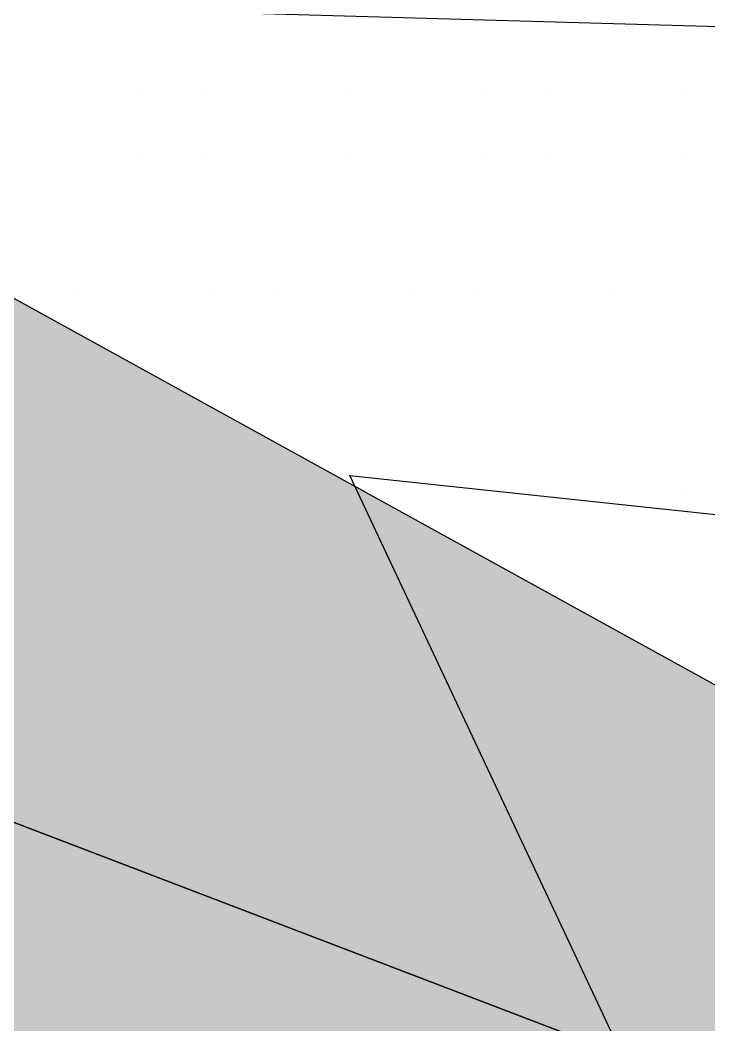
# Paper-space layout 'Layout1' of a CAD drawing. Extents: x -43 to 2298, y -18 to 768.
# Drawn here: x 1431.221 to 1433.429, y 69.735 to 72.959 of the extents above; entities that cross this region are included whole.
import ezdxf

# ---------------------------------------------------------------- set-up
doc = ezdxf.new("R2010")
doc.units = 0
doc.header["$LTSCALE"] = 2
doc.linetypes.add('CACHEX2', pattern=[0.75, 0.5, -0.25])
doc.layers.add('CARTOUCHE', color=7, linetype='Continuous')
doc.layers.add('LOGO', color=7, linetype='Continuous')

# ---------------------------------------------------------------- blocks, each defined once
blk = doc.blocks.new('A$C715108E3')
at = {"layer": 'LOGO', "color": 131}
for p, q in [((-1.4888, -12.1388), (-1.4888, -12.1388)), ((-1.397, -12.1388), (-1.397, -12.1388)), ((-1.3051, -12.1388), (-1.3051, -12.1388)), ((-1.2137, -12.1388), (-1.2137, -12.1388)), ((-1.1219, -12.1388), (-1.1219, -12.1388)), ((-1.0298, -12.1388), (-1.0298, -12.1388)), ((-0.9386, -12.1388), (-0.9386, -12.1388)), ((-0.8465, -12.1388), (-0.8465, -12.1388)), ((-0.7549, -12.1388), (-0.7549, -12.1388)), ((-0.6633, -12.1388), (-0.6633, -12.1388)), ((-0.5712, -12.1388), (-0.5712, -12.1388)), ((-0.4796, -12.1388), (-0.4796, -12.1388)), ((-0.3879, -12.1388), (-0.3879, -12.1388)), ((-0.2963, -12.1388), (-0.2963, -12.1388)), ((-0.2043, -12.1388), (-0.2043, -12.1388)), ((-0.1124, -12.1388), (-0.1124, -12.1388)), ((-0.0212, -12.1388), (-0.0212, -12.1388)), ((0.0708, -12.1388), (0.0708, -12.1388)), ((0.1627, -12.1388), (0.1627, -12.1388)), ((0.2541, -12.1388), (0.2541, -12.1388)), ((0.346, -12.1388), (0.346, -12.1388)), ((0.4378, -12.1388), (0.4378, -12.1388)), ((0.5293, -12.1388), (0.5293, -12.1388)), ((0.6211, -12.1388), (0.6211, -12.1388)), ((-1.4427, -12.23), (-1.4427, -12.23)), ((-1.3512, -12.23), (-1.3512, -12.23)), ((-1.2594, -12.23), (-1.2594, -12.23)), ((-1.1674, -12.23), (-1.1674, -12.23)), ((-1.0761, -12.23), (-1.0761, -12.23)), ((-0.9841, -12.23), (-0.9841, -12.23)), ((-0.8921, -12.23), (-0.8921, -12.23)), ((-0.801, -12.23), (-0.801, -12.23)), ((-0.709, -12.23), (-0.709, -12.23)), ((-0.6173, -12.23), (-0.6173, -12.23)), ((-0.5257, -12.23), (-0.5257, -12.23)), ((-0.434, -12.23), (-0.434, -12.23)), ((-0.342, -12.23), (-0.342, -12.23)), ((-0.2508, -12.23), (-0.2508, -12.23)), ((-0.1587, -12.23), (-0.1587, -12.23)), ((-0.0667, -12.23), (-0.0667, -12.23)), ((0.0251, -12.23), (0.0251, -12.23)), ((0.1166, -12.23), (0.1166, -12.23)), ((0.2084, -12.23), (0.2084, -12.23)), ((0.3002, -12.23), (0.3002, -12.23)), ((0.3917, -12.23), (0.3917, -12.23)), ((0.4835, -12.23), (0.4835, -12.23)), ((0.5755, -12.23), (0.5755, -12.23)), ((0.6668, -12.23), (0.6668, -12.23)), ((-1.4888, -12.3224), (-1.4888, -12.3224)), ((-1.397, -12.3224), (-1.397, -12.3224)), ((-1.3051, -12.3224), (-1.3051, -12.3224)), ((-1.2137, -12.3224), (-1.2137, -12.3224)), ((-1.1219, -12.3224), (-1.1219, -12.3224)), ((-1.0298, -12.3224), (-1.0298, -12.3224)), ((-0.9386, -12.3224), (-0.9386, -12.3224)), ((-0.8465, -12.3224), (-0.8465, -12.3224)), ((-0.7549, -12.3224), (-0.7549, -12.3224)), ((-0.6633, -12.3224), (-0.6633, -12.3224)), ((-0.5712, -12.3224), (-0.5712, -12.3224)), ((-0.4796, -12.3224), (-0.4796, -12.3224)), ((-0.3879, -12.3224), (-0.3879, -12.3224)), ((-0.2963, -12.3224), (-0.2963, -12.3224)), ((-0.2043, -12.3224), (-0.2043, -12.3224)), ((-0.1124, -12.3224), (-0.1124, -12.3224)), ((-0.0212, -12.3224), (-0.0212, -12.3224)), ((0.0708, -12.3224), (0.0708, -12.3224)), ((0.1627, -12.3224), (0.1627, -12.3224)), ((0.2541, -12.3224), (0.2541, -12.3224)), ((0.346, -12.3224), (0.346, -12.3224)), ((0.4378, -12.3224), (0.4378, -12.3224)), ((0.5293, -12.3224), (0.5293, -12.3224)), ((0.6211, -12.3224), (0.6211, -12.3224)), ((-1.4427, -12.4139), (-1.4427, -12.4139)), ((-1.3512, -12.4139), (-1.3512, -12.4139)), ((-1.2594, -12.4139), (-1.2594, -12.4139)), ((-1.1674, -12.4139), (-1.1674, -12.4139)), ((-1.0761, -12.4139), (-1.0761, -12.4139)), ((-0.9841, -12.4139), (-0.9841, -12.4139)), ((-0.8921, -12.4139), (-0.8921, -12.4139)), ((-0.801, -12.4139), (-0.801, -12.4139)), ((-0.709, -12.4139), (-0.709, -12.4139)), ((-0.6173, -12.4139), (-0.6173, -12.4139)), ((-0.5257, -12.4139), (-0.5257, -12.4139)), ((-0.434, -12.4139), (-0.434, -12.4139)), ((-0.342, -12.4139), (-0.342, -12.4139)), ((-0.2508, -12.4139), (-0.2508, -12.4139)), ((-0.1587, -12.4139), (-0.1587, -12.4139)), ((-0.0667, -12.4139), (-0.0667, -12.4139)), ((0.0251, -12.4139), (0.0251, -12.4139)), ((0.1166, -12.4139), (0.1166, -12.4139)), ((0.2084, -12.4139), (0.2084, -12.4139)), ((0.3002, -12.4139), (0.3002, -12.4139)), ((0.3917, -12.4139), (0.3917, -12.4139)), ((0.4835, -12.4139), (0.4835, -12.4139)), ((0.5755, -12.4139), (0.5755, -12.4139)), ((0.6668, -12.4139), (0.6668, -12.4139)), ((-1.4888, -12.5053), (-1.4888, -12.5053)), ((-1.397, -12.5053), (-1.397, -12.5053)), ((-1.3051, -12.5053), (-1.3051, -12.5053)), ((-1.2137, -12.5053), (-1.2137, -12.5053)), ((-1.1219, -12.5053), (-1.1219, -12.5053)), ((-1.0298, -12.5053), (-1.0298, -12.5053)), ((-0.9386, -12.5053), (-0.9386, -12.5053)), ((-0.8465, -12.5053), (-0.8465, -12.5053)), ((-0.7549, -12.5053), (-0.7549, -12.5053)), ((-0.6633, -12.5053), (-0.6633, -12.5053)), ((-0.5712, -12.5053), (-0.5712, -12.5053)), ((-0.4796, -12.5053), (-0.4796, -12.5053)), ((-0.3879, -12.5053), (-0.3879, -12.5053)), ((-0.2963, -12.5053), (-0.2963, -12.5053)), ((-0.2043, -12.5053), (-0.2043, -12.5053)), ((-0.1124, -12.5053), (-0.1124, -12.5053)), ((-0.0212, -12.5053), (-0.0212, -12.5053)), ((0.0708, -12.5053), (0.0708, -12.5053)), ((0.1627, -12.5053), (0.1627, -12.5053)), ((0.2541, -12.5053), (0.2541, -12.5053)), ((0.346, -12.5053), (0.346, -12.5053)), ((0.4378, -12.5053), (0.4378, -12.5053)), ((0.5293, -12.5053), (0.5293, -12.5053)), ((0.6211, -12.5053), (0.6211, -12.5053)), ((-1.4427, -12.5977), (-1.4427, -12.5977)), ((-1.3512, -12.5977), (-1.3512, -12.5977)), ((-1.2594, -12.5977), (-1.2594, -12.5977)), ((-1.1674, -12.5977), (-1.1674, -12.5977)), ((-1.0761, -12.5977), (-1.0761, -12.5977)), ((-0.9841, -12.5977), (-0.9841, -12.5977)), ((-0.8921, -12.5977), (-0.8921, -12.5977)), ((-0.801, -12.5977), (-0.801, -12.5977)), ((-0.709, -12.5977), (-0.709, -12.5977)), ((-0.6173, -12.5977), (-0.6173, -12.5977)), ((-0.5257, -12.5977), (-0.5257, -12.5977)), ((-0.434, -12.5977), (-0.434, -12.5977)), ((-0.342, -12.5977), (-0.342, -12.5977)), ((-0.2508, -12.5977), (-0.2508, -12.5977)), ((-0.1587, -12.5977), (-0.1587, -12.5977)), ((-0.0667, -12.5977), (-0.0667, -12.5977)), ((0.0251, -12.5977), (0.0251, -12.5977)), ((0.1166, -12.5977), (0.1166, -12.5977)), ((0.2084, -12.5977), (0.2084, -12.5977)), ((0.3002, -12.5977), (0.3002, -12.5977)), ((0.3917, -12.5977), (0.3917, -12.5977)), ((0.4835, -12.5977), (0.4835, -12.5977)), ((0.5755, -12.5977), (0.5755, -12.5977)), ((0.6668, -12.5977), (0.6668, -12.5977)), ((-1.4888, -12.6892), (-1.4888, -12.6892)), ((-1.397, -12.6892), (-1.397, -12.6892)), ((-1.3051, -12.6892), (-1.3051, -12.6892)), ((-1.2137, -12.6892), (-1.2137, -12.6892)), ((-1.1219, -12.6892), (-1.1219, -12.6892)), ((-1.0298, -12.6892), (-1.0298, -12.6892)), ((-0.9386, -12.6892), (-0.9386, -12.6892)), ((-0.8465, -12.6892), (-0.8465, -12.6892)), ((-0.7549, -12.6892), (-0.7549, -12.6892)), ((-0.6633, -12.6892), (-0.6633, -12.6892)), ((-0.5712, -12.6892), (-0.5712, -12.6892)), ((-0.4796, -12.6892), (-0.4796, -12.6892)), ((-0.3879, -12.6892), (-0.3879, -12.6892)), ((-0.2963, -12.6892), (-0.2963, -12.6892)), ((-0.2043, -12.6892), (-0.2043, -12.6892)), ((-0.1124, -12.6892), (-0.1124, -12.6892)), ((-0.0212, -12.6892), (-0.0212, -12.6892)), ((0.0708, -12.6892), (0.0708, -12.6892)), ((0.1627, -12.6892), (0.1627, -12.6892)), ((0.2541, -12.6892), (0.2541, -12.6892)), ((0.346, -12.6892), (0.346, -12.6892)), ((0.4378, -12.6892), (0.4378, -12.6892)), ((0.5293, -12.6892), (0.5293, -12.6892)), ((0.6211, -12.6892), (0.6211, -12.6892)), ((-1.4427, -12.7805), (-1.4427, -12.7805)), ((-1.3512, -12.7805), (-1.3512, -12.7805)), ((-1.2594, -12.7805), (-1.2594, -12.7805)), ((-1.1674, -12.7805), (-1.1674, -12.7805)), ((-1.0761, -12.7805), (-1.0761, -12.7805)), ((-0.9841, -12.7805), (-0.9841, -12.7805)), ((-0.8921, -12.7805), (-0.8921, -12.7805)), ((-0.801, -12.7805), (-0.801, -12.7805)), ((-0.709, -12.7805), (-0.709, -12.7805)), ((-0.6173, -12.7805), (-0.6173, -12.7805)), ((-0.5257, -12.7805), (-0.5257, -12.7805)), ((-0.434, -12.7805), (-0.434, -12.7805)), ((-0.342, -12.7805), (-0.342, -12.7805)), ((-0.2508, -12.7805), (-0.2508, -12.7805)), ((-0.1587, -12.7805), (-0.1587, -12.7805)), ((-0.0667, -12.7805), (-0.0667, -12.7805)), ((0.0251, -12.7805), (0.0251, -12.7805)), ((0.1166, -12.7805), (0.1166, -12.7805)), ((0.2084, -12.7805), (0.2084, -12.7805)), ((0.3002, -12.7805), (0.3002, -12.7805)), ((0.3917, -12.7805), (0.3917, -12.7805)), ((0.4835, -12.7805), (0.4835, -12.7805)), ((0.5755, -12.7805), (0.5755, -12.7805)), ((0.6668, -12.7805), (0.6668, -12.7805)), ((-1.4888, -12.8729), (-1.4888, -12.8729)), ((-1.397, -12.8729), (-1.397, -12.8729)), ((-1.3051, -12.8729), (-1.3051, -12.8729)), ((-1.2137, -12.8729), (-1.2137, -12.8729)), ((-1.1219, -12.8729), (-1.1219, -12.8729)), ((-1.0298, -12.8729), (-1.0298, -12.8729)), ((-0.9386, -12.8729), (-0.9386, -12.8729)), ((-0.8465, -12.8729), (-0.8465, -12.8729)), ((-0.7549, -12.8729), (-0.7549, -12.8729)), ((-0.6633, -12.8729), (-0.6633, -12.8729)), ((-0.5712, -12.8729), (-0.5712, -12.8729)), ((-0.4796, -12.8729), (-0.4796, -12.8729)), ((-0.3879, -12.8729), (-0.3879, -12.8729)), ((-0.2963, -12.8729), (-0.2963, -12.8729)), ((-0.2043, -12.8729), (-0.2043, -12.8729)), ((-0.1124, -12.8729), (-0.1124, -12.8729)), ((-0.0212, -12.8729), (-0.0212, -12.8729)), ((0.0708, -12.8729), (0.0708, -12.8729)), ((0.1627, -12.8729), (0.1627, -12.8729)), ((0.2541, -12.8729), (0.2541, -12.8729)), ((0.346, -12.8729), (0.346, -12.8729)), ((0.4378, -12.8729), (0.4378, -12.8729)), ((0.5293, -12.8729), (0.5293, -12.8729)), ((0.6211, -12.8729), (0.6211, -12.8729)), ((-1.4427, -12.9641), (-1.4427, -12.9641)), ((-1.3512, -12.9641), (-1.3512, -12.9641)), ((-1.2594, -12.9641), (-1.2594, -12.9641)), ((-1.1674, -12.9641), (-1.1674, -12.9641)), ((-1.0761, -12.9641), (-1.0761, -12.9641)), ((-0.9841, -12.9641), (-0.9841, -12.9641)), ((-0.8921, -12.9641), (-0.8921, -12.9641)), ((-0.801, -12.9641), (-0.801, -12.9641)), ((-0.709, -12.9641), (-0.709, -12.9641)), ((-0.6173, -12.9641), (-0.6173, -12.9641)), ((-0.5257, -12.9641), (-0.5257, -12.9641)), ((-0.434, -12.9641), (-0.434, -12.9641)), ((-0.342, -12.9641), (-0.342, -12.9641)), ((-0.2508, -12.9641), (-0.2508, -12.9641)), ((-0.1587, -12.9641), (-0.1587, -12.9641)), ((-0.0667, -12.9641), (-0.0667, -12.9641)), ((0.0251, -12.9641), (0.0251, -12.9641)), ((0.1166, -12.9641), (0.1166, -12.9641)), ((0.2084, -12.9641), (0.2084, -12.9641)), ((0.3002, -12.9641), (0.3002, -12.9641)), ((0.3917, -12.9641), (0.3917, -12.9641)), ((0.4835, -12.9641), (0.4835, -12.9641)), ((0.5755, -12.9641), (0.5755, -12.9641)), ((0.6668, -12.9641), (0.6668, -12.9641)), ((-1.4888, -13.0556), (-1.4888, -13.0556)), ((-1.397, -13.0556), (-1.397, -13.0556)), ((-1.3051, -13.0556), (-1.3051, -13.0556)), ((-1.2137, -13.0556), (-1.2137, -13.0556)), ((-1.1219, -13.0556), (-1.1219, -13.0556)), ((-1.0298, -13.0556), (-1.0298, -13.0556)), ((-0.9386, -13.0556), (-0.9386, -13.0556)), ((-0.8465, -13.0556), (-0.8465, -13.0556)), ((-0.7549, -13.0556), (-0.7549, -13.0556)), ((-0.6633, -13.0556), (-0.6633, -13.0556)), ((-0.5712, -13.0556), (-0.5712, -13.0556)), ((-0.4796, -13.0556), (-0.4796, -13.0556)), ((-0.3879, -13.0556), (-0.3879, -13.0556)), ((-0.2963, -13.0556), (-0.2963, -13.0556)), ((-0.2043, -13.0556), (-0.2043, -13.0556)), ((-0.1124, -13.0556), (-0.1124, -13.0556)), ((-0.0212, -13.0556), (-0.0212, -13.0556)), ((0.0708, -13.0556), (0.0708, -13.0556)), ((0.1627, -13.0556), (0.1627, -13.0556)), ((0.2541, -13.0556), (0.2541, -13.0556)), ((0.346, -13.0556), (0.346, -13.0556)), ((0.4378, -13.0556), (0.4378, -13.0556)), ((0.5293, -13.0556), (0.5293, -13.0556)), ((0.6211, -13.0556), (0.6211, -13.0556)), ((-1.4427, -13.148), (-1.4427, -13.148)), ((-1.3512, -13.148), (-1.3512, -13.148)), ((-1.2594, -13.148), (-1.2594, -13.148)), ((-1.1674, -13.148), (-1.1674, -13.148)), ((-1.0761, -13.148), (-1.0761, -13.148)), ((-0.9841, -13.148), (-0.9841, -13.148)), ((-0.8921, -13.148), (-0.8921, -13.148)), ((-0.801, -13.148), (-0.801, -13.148)), ((-0.709, -13.148), (-0.709, -13.148)), ((-0.6173, -13.148), (-0.6173, -13.148)), ((-0.5257, -13.148), (-0.5257, -13.148)), ((-0.434, -13.148), (-0.434, -13.148)), ((-0.342, -13.148), (-0.342, -13.148)), ((-0.2508, -13.148), (-0.2508, -13.148)), ((-0.1587, -13.148), (-0.1587, -13.148)), ((-0.0667, -13.148), (-0.0667, -13.148)), ((0.0251, -13.148), (0.0251, -13.148)), ((0.1166, -13.148), (0.1166, -13.148)), ((0.2084, -13.148), (0.2084, -13.148)), ((0.3002, -13.148), (0.3002, -13.148)), ((0.3917, -13.148), (0.3917, -13.148)), ((0.4835, -13.148), (0.4835, -13.148)), ((0.5755, -13.148), (0.5755, -13.148)), ((0.6668, -13.148), (0.6668, -13.148)), ((-1.4888, -13.2392), (-1.4888, -13.2392)), ((-1.397, -13.2392), (-1.397, -13.2392)), ((-1.3051, -13.2392), (-1.3051, -13.2392)), ((-1.2137, -13.2392), (-1.2137, -13.2392)), ((-1.1219, -13.2392), (-1.1219, -13.2392)), ((-1.0298, -13.2392), (-1.0298, -13.2392)), ((-0.9386, -13.2392), (-0.9386, -13.2392)), ((-0.8465, -13.2392), (-0.8465, -13.2392)), ((-0.7549, -13.2392), (-0.7549, -13.2392)), ((-0.6633, -13.2392), (-0.6633, -13.2392)), ((-0.5712, -13.2392), (-0.5712, -13.2392)), ((-0.4796, -13.2392), (-0.4796, -13.2392)), ((-0.3879, -13.2392), (-0.3879, -13.2392)), ((-0.2963, -13.2392), (-0.2963, -13.2392)), ((-0.2043, -13.2392), (-0.2043, -13.2392)), ((-0.1124, -13.2392), (-0.1124, -13.2392)), ((-0.0212, -13.2392), (-0.0212, -13.2392)), ((0.0708, -13.2392), (0.0708, -13.2392)), ((0.1627, -13.2392), (0.1627, -13.2392)), ((0.2541, -13.2392), (0.2541, -13.2392)), ((0.346, -13.2392), (0.346, -13.2392)), ((0.4378, -13.2392), (0.4378, -13.2392)), ((0.5293, -13.2392), (0.5293, -13.2392)), ((0.6211, -13.2392), (0.6211, -13.2392)), ((-1.4427, -13.3309), (-1.4427, -13.3309)), ((-1.3512, -13.3309), (-1.3512, -13.3309)), ((-1.2594, -13.3309), (-1.2594, -13.3309)), ((-1.1674, -13.3309), (-1.1674, -13.3309)), ((-1.0761, -13.3309), (-1.0761, -13.3309)), ((-0.9841, -13.3309), (-0.9841, -13.3309)), ((-0.8921, -13.3309), (-0.8921, -13.3309)), ((-0.801, -13.3309), (-0.801, -13.3309)), ((-0.709, -13.3309), (-0.709, -13.3309)), ((-0.6173, -13.3309), (-0.6173, -13.3309)), ((-0.5257, -13.3309), (-0.5257, -13.3309)), ((-0.434, -13.3309), (-0.434, -13.3309)), ((-0.342, -13.3309), (-0.342, -13.3309)), ((-0.2508, -13.3309), (-0.2508, -13.3309)), ((-0.1587, -13.3309), (-0.1587, -13.3309)), ((-0.0667, -13.3309), (-0.0667, -13.3309)), ((0.0251, -13.3309), (0.0251, -13.3309)), ((0.1166, -13.3309), (0.1166, -13.3309)), ((0.2084, -13.3309), (0.2084, -13.3309)), ((0.3002, -13.3309), (0.3002, -13.3309)), ((0.3917, -13.3309), (0.3917, -13.3309)), ((0.4835, -13.3309), (0.4835, -13.3309)), ((0.5755, -13.3309), (0.5755, -13.3309)), ((0.6668, -13.3309), (0.6668, -13.3309)), ((-1.4888, -13.4233), (-1.4888, -13.4233)), ((-1.397, -13.4233), (-1.397, -13.4233)), ((-1.3051, -13.4233), (-1.3051, -13.4233)), ((-1.2137, -13.4233), (-1.2137, -13.4233)), ((-1.1219, -13.4233), (-1.1219, -13.4233)), ((-1.0298, -13.4233), (-1.0298, -13.4233)), ((-0.9386, -13.4233), (-0.9386, -13.4233)), ((-0.8465, -13.4233), (-0.8465, -13.4233)), ((-0.7549, -13.4233), (-0.7549, -13.4233)), ((-0.6633, -13.4233), (-0.6633, -13.4233)), ((-0.5712, -13.4233), (-0.5712, -13.4233)), ((-0.4796, -13.4233), (-0.4796, -13.4233)), ((-0.3879, -13.4233), (-0.3879, -13.4233)), ((-0.2963, -13.4233), (-0.2963, -13.4233)), ((-0.2043, -13.4233), (-0.2043, -13.4233)), ((-0.1124, -13.4233), (-0.1124, -13.4233)), ((-0.0212, -13.4233), (-0.0212, -13.4233)), ((0.0708, -13.4233), (0.0708, -13.4233)), ((0.1627, -13.4233), (0.1627, -13.4233)), ((0.2541, -13.4233), (0.2541, -13.4233)), ((0.346, -13.4233), (0.346, -13.4233)), ((0.4378, -13.4233), (0.4378, -13.4233)), ((0.5293, -13.4233), (0.5293, -13.4233)), ((0.6211, -13.4233), (0.6211, -13.4233)), ((-1.4427, -13.5146), (-1.4427, -13.5146)), ((-1.3512, -13.5146), (-1.3512, -13.5146)), ((-1.2594, -13.5146), (-1.2594, -13.5146)), ((-1.1674, -13.5146), (-1.1674, -13.5146)), ((-1.0761, -13.5146), (-1.0761, -13.5146)), ((-0.9841, -13.5146), (-0.9841, -13.5146)), ((-0.8921, -13.5146), (-0.8921, -13.5146)), ((-0.801, -13.5146), (-0.801, -13.5146)), ((-0.709, -13.5146), (-0.709, -13.5146)), ((-0.6173, -13.5146), (-0.6173, -13.5146)), ((-0.5257, -13.5146), (-0.5257, -13.5146)), ((-0.434, -13.5146), (-0.434, -13.5146)), ((-0.342, -13.5146), (-0.342, -13.5146)), ((-0.2508, -13.5146), (-0.2508, -13.5146)), ((-0.1587, -13.5146), (-0.1587, -13.5146)), ((-0.0667, -13.5146), (-0.0667, -13.5146)), ((0.0251, -13.5146), (0.0251, -13.5146)), ((0.1166, -13.5146), (0.1166, -13.5146)), ((0.2084, -13.5146), (0.2084, -13.5146)), ((0.3002, -13.5146), (0.3002, -13.5146)), ((0.3917, -13.5146), (0.3917, -13.5146)), ((0.4835, -13.5146), (0.4835, -13.5146)), ((0.5755, -13.5146), (0.5755, -13.5146)), ((0.6668, -13.5146), (0.6668, -13.5146)), ((-1.4888, -13.6058), (-1.4888, -13.6058)), ((-1.397, -13.6058), (-1.397, -13.6058)), ((-1.3051, -13.6058), (-1.3051, -13.6058)), ((-1.2137, -13.6058), (-1.2137, -13.6058)), ((-1.1219, -13.6058), (-1.1219, -13.6058)), ((-1.0298, -13.6058), (-1.0298, -13.6058)), ((-0.9386, -13.6058), (-0.9386, -13.6058)), ((-0.8465, -13.6058), (-0.8465, -13.6058)), ((-0.7549, -13.6058), (-0.7549, -13.6058)), ((-0.6633, -13.6058), (-0.6633, -13.6058)), ((-0.5712, -13.6058), (-0.5712, -13.6058)), ((-0.4796, -13.6058), (-0.4796, -13.6058)), ((0.1563, -13.6058), (0.1563, -13.6058)), ((0.1627, -13.6058), (0.1627, -13.6058)), ((0.2541, -13.6058), (0.2541, -13.6058)), ((0.346, -13.6058), (0.346, -13.6058)), ((0.4378, -13.6058), (0.4378, -13.6058)), ((0.5293, -13.6058), (0.5293, -13.6058)), ((0.6211, -13.6058), (0.6211, -13.6058)), ((-1.4427, -13.6984), (-1.4427, -13.6984)), ((-1.3512, -13.6984), (-1.3512, -13.6984)), ((-1.2594, -13.6984), (-1.2594, -13.6984)), ((-1.1674, -13.6984), (-1.1674, -13.6984)), ((-1.0761, -13.6984), (-1.0761, -13.6984)), ((-0.9841, -13.6984), (-0.9841, -13.6984)), ((-0.8921, -13.6984), (-0.8921, -13.6984)), ((-0.801, -13.6984), (-0.801, -13.6984)), ((-0.709, -13.6984), (-0.709, -13.6984)), ((-0.6173, -13.6984), (-0.6173, -13.6984)), ((-0.5257, -13.6984), (-0.5257, -13.6984)), ((-0.434, -13.6984), (-0.434, -13.6984)), ((-1.4888, -13.7897), (-1.4888, -13.7897)), ((-1.397, -13.7897), (-1.397, -13.7897)), ((-1.3051, -13.7897), (-1.3051, -13.7897)), ((-1.2137, -13.7897), (-1.2137, -13.7897)), ((-1.1219, -13.7897), (-1.1219, -13.7897)), ((-1.0298, -13.7897), (-1.0298, -13.7897)), ((-0.9386, -13.7897), (-0.9386, -13.7897)), ((-0.8465, -13.7897), (-0.8465, -13.7897)), ((-0.7549, -13.7897), (-0.7549, -13.7897)), ((-0.6633, -13.7897), (-0.6633, -13.7897)), ((-0.5712, -13.7897), (-0.5712, -13.7897)), ((-0.4796, -13.7897), (-0.4796, -13.7897)), ((-0.3879, -13.7897), (-0.3879, -13.7897)), ((-1.4427, -13.8809), (-1.4427, -13.8809)), ((-1.3512, -13.8809), (-1.3512, -13.8809)), ((-1.2594, -13.8809), (-1.2594, -13.8809)), ((-1.1674, -13.8809), (-1.1674, -13.8809)), ((-1.0761, -13.8809), (-1.0761, -13.8809)), ((-0.9841, -13.8809), (-0.9841, -13.8809)), ((-0.8921, -13.8809), (-0.8921, -13.8809)), ((-0.801, -13.8809), (-0.801, -13.8809)), ((-0.709, -13.8809), (-0.709, -13.8809)), ((-0.6173, -13.8809), (-0.6173, -13.8809)), ((-0.5257, -13.8809), (-0.5257, -13.8809)), ((-0.434, -13.8809), (-0.434, -13.8809)), ((-0.342, -13.8809), (-0.342, -13.8809)), ((-1.4888, -13.9735), (-1.4888, -13.9735)), ((-1.397, -13.9735), (-1.397, -13.9735)), ((-1.3051, -13.9735), (-1.3051, -13.9735)), ((-1.2137, -13.9735), (-1.2137, -13.9735)), ((-1.1219, -13.9735), (-1.1219, -13.9735)), ((-1.0298, -13.9735), (-1.0298, -13.9735)), ((-0.9386, -13.9735), (-0.9386, -13.9735)), ((-0.8465, -13.9735), (-0.8465, -13.9735)), ((-0.7549, -13.9735), (-0.7549, -13.9735)), ((-0.6633, -13.9735), (-0.6633, -13.9735)), ((-0.5712, -13.9735), (-0.5712, -13.9735)), ((-0.4796, -13.9735), (-0.4796, -13.9735)), ((-0.3879, -13.9735), (-0.3879, -13.9735)), ((-0.2963, -13.9735), (-0.2963, -13.9735)), ((-1.4427, -14.065), (-1.4427, -14.065)), ((-1.3512, -14.065), (-1.3512, -14.065)), ((-1.2594, -14.065), (-1.2594, -14.065)), ((-1.1674, -14.065), (-1.1674, -14.065)), ((-1.0761, -14.065), (-1.0761, -14.065)), ((-0.9841, -14.065), (-0.9841, -14.065)), ((-0.8921, -14.065), (-0.8921, -14.065)), ((-0.801, -14.065), (-0.801, -14.065)), ((-0.709, -14.065), (-0.709, -14.065)), ((-0.6173, -14.065), (-0.6173, -14.065)), ((-0.5257, -14.065), (-0.5257, -14.065)), ((-0.434, -14.065), (-0.434, -14.065)), ((-0.342, -14.065), (-0.342, -14.065)), ((-0.2508, -14.065), (-0.2508, -14.065)), ((-1.4888, -14.1574), (-1.4888, -14.1574)), ((-1.397, -14.1574), (-1.397, -14.1574)), ((-1.3051, -14.1574), (-1.3051, -14.1574)), ((-1.2137, -14.1574), (-1.2137, -14.1574)), ((-1.1219, -14.1574), (-1.1219, -14.1574)), ((-1.0298, -14.1574), (-1.0298, -14.1574)), ((-0.9386, -14.1574), (-0.9386, -14.1574)), ((-0.8465, -14.1574), (-0.8465, -14.1574)), ((-0.7549, -14.1574), (-0.7549, -14.1574)), ((-0.6633, -14.1574), (-0.6633, -14.1574)), ((-0.5712, -14.1574), (-0.5712, -14.1574)), ((-0.4796, -14.1574), (-0.4796, -14.1574)), ((-0.3879, -14.1574), (-0.3879, -14.1574)), ((-0.2963, -14.1574), (-0.2963, -14.1574)), ((-0.2043, -14.1574), (-0.2043, -14.1574)), ((-1.4427, -14.2488), (-1.4427, -14.2488)), ((-1.3512, -14.2488), (-1.3512, -14.2488)), ((-1.2594, -14.2488), (-1.2594, -14.2488)), ((-1.1674, -14.2488), (-1.1674, -14.2488)), ((-1.0761, -14.2488), (-1.0761, -14.2488)), ((-0.9841, -14.2488), (-0.9841, -14.2488)), ((-0.8921, -14.2488), (-0.8921, -14.2488)), ((-0.801, -14.2488), (-0.801, -14.2488)), ((-0.709, -14.2488), (-0.709, -14.2488)), ((-0.6173, -14.2488), (-0.6173, -14.2488)), ((-0.5257, -14.2488), (-0.5257, -14.2488)), ((-0.434, -14.2488), (-0.434, -14.2488)), ((-0.342, -14.2488), (-0.342, -14.2488)), ((-0.2508, -14.2488), (-0.2508, -14.2488)), ((-0.1587, -14.2488), (-0.1587, -14.2488)), ((-1.4888, -14.3401), (-1.4888, -14.3401)), ((-1.397, -14.3401), (-1.397, -14.3401)), ((-1.3051, -14.3401), (-1.3051, -14.3401)), ((-1.2137, -14.3401), (-1.2137, -14.3401)), ((-1.1219, -14.3401), (-1.1219, -14.3401)), ((-1.0298, -14.3401), (-1.0298, -14.3401)), ((-0.9386, -14.3401), (-0.9386, -14.3401)), ((-0.8465, -14.3401), (-0.8465, -14.3401)), ((-0.7549, -14.3401), (-0.7549, -14.3401)), ((-0.6633, -14.3401), (-0.6633, -14.3401)), ((-0.5712, -14.3401), (-0.5712, -14.3401)), ((-0.4796, -14.3401), (-0.4796, -14.3401)), ((-0.3879, -14.3401), (-0.3879, -14.3401)), ((-0.2963, -14.3401), (-0.2963, -14.3401)), ((-0.2043, -14.3401), (-0.2043, -14.3401)), ((-0.1124, -14.3401), (-0.1124, -14.3401)), ((-1.4427, -14.4325), (-1.4427, -14.4325)), ((-1.3512, -14.4325), (-1.3512, -14.4325)), ((-1.2594, -14.4325), (-1.2594, -14.4325)), ((-1.1674, -14.4325), (-1.1674, -14.4325)), ((-1.0761, -14.4325), (-1.0761, -14.4325)), ((-0.9841, -14.4325), (-0.9841, -14.4325)), ((-0.8921, -14.4325), (-0.8921, -14.4325)), ((-0.801, -14.4325), (-0.801, -14.4325)), ((-0.709, -14.4325), (-0.709, -14.4325)), ((-0.6173, -14.4325), (-0.6173, -14.4325)), ((-0.5257, -14.4325), (-0.5257, -14.4325)), ((-0.434, -14.4325), (-0.434, -14.4325)), ((-0.342, -14.4325), (-0.342, -14.4325)), ((-0.2508, -14.4325), (-0.2508, -14.4325)), ((-0.1587, -14.4325), (-0.1587, -14.4325)), ((-0.0667, -14.4325), (-0.0667, -14.4325)), ((-1.4888, -14.5238), (-1.4888, -14.5238)), ((-1.397, -14.5238), (-1.397, -14.5238)), ((-1.3051, -14.5238), (-1.3051, -14.5238)), ((-1.2137, -14.5238), (-1.2137, -14.5238)), ((-1.1219, -14.5238), (-1.1219, -14.5238)), ((-1.0298, -14.5238), (-1.0298, -14.5238)), ((-0.9386, -14.5238), (-0.9386, -14.5238)), ((-0.8465, -14.5238), (-0.8465, -14.5238)), ((-0.7549, -14.5238), (-0.7549, -14.5238)), ((-0.6633, -14.5238), (-0.6633, -14.5238)), ((-0.5712, -14.5238), (-0.5712, -14.5238)), ((-0.4796, -14.5238), (-0.4796, -14.5238)), ((-0.3879, -14.5238), (-0.3879, -14.5238)), ((-0.2963, -14.5238), (-0.2963, -14.5238)), ((-0.2043, -14.5238), (-0.2043, -14.5238)), ((-0.1124, -14.5238), (-0.1124, -14.5238)), ((-0.0212, -14.5238), (-0.0212, -14.5238)), ((-1.4427, -14.6152), (-1.4427, -14.6152)), ((-1.3512, -14.6152), (-1.3512, -14.6152)), ((-1.2594, -14.6152), (-1.2594, -14.6152)), ((-1.1674, -14.6152), (-1.1674, -14.6152)), ((-1.0761, -14.6152), (-1.0761, -14.6152)), ((-0.9841, -14.6152), (-0.9841, -14.6152)), ((-0.8921, -14.6152), (-0.8921, -14.6152)), ((-0.801, -14.6152), (-0.801, -14.6152)), ((-0.709, -14.6152), (-0.709, -14.6152)), ((-0.6173, -14.6152), (-0.6173, -14.6152)), ((-0.5257, -14.6152), (-0.5257, -14.6152)), ((-0.434, -14.6152), (-0.434, -14.6152)), ((-0.342, -14.6152), (-0.342, -14.6152)), ((-0.2508, -14.6152), (-0.2508, -14.6152)), ((-0.1587, -14.6152), (-0.1587, -14.6152)), ((-0.0667, -14.6152), (-0.0667, -14.6152)), ((0.0251, -14.6152), (0.0251, -14.6152)), ((-1.4888, -14.7076), (-1.4888, -14.7076)), ((-1.397, -14.7076), (-1.397, -14.7076)), ((-1.3051, -14.7076), (-1.3051, -14.7076)), ((-1.2137, -14.7076), (-1.2137, -14.7076)), ((-1.1219, -14.7076), (-1.1219, -14.7076)), ((-1.0298, -14.7076), (-1.0298, -14.7076)), ((-0.9386, -14.7076), (-0.9386, -14.7076)), ((-0.8465, -14.7076), (-0.8465, -14.7076)), ((-0.7549, -14.7076), (-0.7549, -14.7076)), ((-0.6633, -14.7076), (-0.6633, -14.7076)), ((-0.5712, -14.7076), (-0.5712, -14.7076)), ((-0.4796, -14.7076), (-0.4796, -14.7076)), ((-0.3879, -14.7076), (-0.3879, -14.7076)), ((-0.2963, -14.7076), (-0.2963, -14.7076)), ((-0.2043, -14.7076), (-0.2043, -14.7076)), ((-0.1124, -14.7076), (-0.1124, -14.7076)), ((-0.0212, -14.7076), (-0.0212, -14.7076)), ((0.0708, -14.7076), (0.0708, -14.7076)), ((-1.4427, -14.7991), (-1.4427, -14.7991)), ((-1.3512, -14.7991), (-1.3512, -14.7991)), ((-1.2594, -14.7991), (-1.2594, -14.7991)), ((-1.1674, -14.7991), (-1.1674, -14.7991)), ((-1.0761, -14.7991), (-1.0761, -14.7991)), ((-0.9841, -14.7991), (-0.9841, -14.7991)), ((-0.8921, -14.7991), (-0.8921, -14.7991)), ((-0.801, -14.7991), (-0.801, -14.7991)), ((-0.709, -14.7991), (-0.709, -14.7991)), ((-0.6173, -14.7991), (-0.6173, -14.7991)), ((-0.5257, -14.7991), (-0.5257, -14.7991)), ((-0.434, -14.7991), (-0.434, -14.7991)), ((-0.342, -14.7991), (-0.342, -14.7991)), ((-0.2508, -14.7991), (-0.2508, -14.7991)), ((-0.1587, -14.7991), (-0.1587, -14.7991)), ((-0.0667, -14.7991), (-0.0667, -14.7991)), ((0.0251, -14.7991), (0.0251, -14.7991)), ((0.1166, -14.7991), (0.1166, -14.7991)), ((-1.4888, -14.8905), (-1.4888, -14.8905)), ((-1.397, -14.8905), (-1.397, -14.8905)), ((-1.3051, -14.8905), (-1.3051, -14.8905)), ((-1.2137, -14.8905), (-1.2137, -14.8905)), ((-1.1219, -14.8905), (-1.1219, -14.8905)), ((-1.0298, -14.8905), (-1.0298, -14.8905)), ((-0.9386, -14.8905), (-0.9386, -14.8905)), ((-0.8465, -14.8905), (-0.8465, -14.8905)), ((-0.7549, -14.8905), (-0.7549, -14.8905)), ((-0.6633, -14.8905), (-0.6633, -14.8905)), ((-0.5712, -14.8905), (-0.5712, -14.8905)), ((-0.4796, -14.8905), (-0.4796, -14.8905)), ((-0.3879, -14.8905), (-0.3879, -14.8905)), ((-0.2963, -14.8905), (-0.2963, -14.8905)), ((-0.2043, -14.8905), (-0.2043, -14.8905)), ((-0.1124, -14.8905), (-0.1124, -14.8905)), ((-0.0212, -14.8905), (-0.0212, -14.8905)), ((0.0708, -14.8905), (0.0708, -14.8905)), ((0.1627, -14.8905), (0.1627, -14.8905)), ((-1.4427, -14.9827), (-1.4427, -14.9827)), ((-1.3512, -14.9827), (-1.3512, -14.9827)), ((-1.2594, -14.9827), (-1.2594, -14.9827)), ((-1.1674, -14.9827), (-1.1674, -14.9827)), ((-1.0761, -14.9827), (-1.0761, -14.9827)), ((-0.9841, -14.9827), (-0.9841, -14.9827)), ((-0.8921, -14.9827), (-0.8921, -14.9827)), ((-0.801, -14.9827), (-0.801, -14.9827)), ((-0.709, -14.9827), (-0.709, -14.9827)), ((-0.6173, -14.9827), (-0.6173, -14.9827)), ((-0.5257, -14.9827), (-0.5257, -14.9827)), ((-0.434, -14.9827), (-0.434, -14.9827)), ((-0.342, -14.9827), (-0.342, -14.9827)), ((-0.2508, -14.9827), (-0.2508, -14.9827)), ((-0.1587, -14.9827), (-0.1587, -14.9827)), ((-0.0667, -14.9827), (-0.0667, -14.9827)), ((0.0251, -14.9827), (0.0251, -14.9827)), ((0.1166, -14.9827), (0.1166, -14.9827)), ((0.2084, -14.9827), (0.2084, -14.9827)), ((-1.4888, -15.0742), (-1.4888, -15.0742)), ((-1.397, -15.0742), (-1.397, -15.0742)), ((-1.3051, -15.0742), (-1.3051, -15.0742)), ((-1.2137, -15.0742), (-1.2137, -15.0742)), ((-1.1219, -15.0742), (-1.1219, -15.0742)), ((-1.0298, -15.0742), (-1.0298, -15.0742)), ((-0.9386, -15.0742), (-0.9386, -15.0742)), ((-0.8465, -15.0742), (-0.8465, -15.0742)), ((-0.7549, -15.0742), (-0.7549, -15.0742)), ((-0.6633, -15.0742), (-0.6633, -15.0742)), ((-0.5712, -15.0742), (-0.5712, -15.0742)), ((-0.4796, -15.0742), (-0.4796, -15.0742)), ((-0.3879, -15.0742), (-0.3879, -15.0742)), ((-0.2963, -15.0742), (-0.2963, -15.0742)), ((-0.2043, -15.0742), (-0.2043, -15.0742)), ((-0.1124, -15.0742), (-0.1124, -15.0742)), ((-0.0212, -15.0742), (-0.0212, -15.0742)), ((0.0708, -15.0742), (0.0708, -15.0742)), ((0.1627, -15.0742), (0.1627, -15.0742)), ((0.2541, -15.0742), (0.2541, -15.0742)), ((-1.4427, -15.1655), (-1.4427, -15.1655)), ((-1.3512, -15.1655), (-1.3512, -15.1655)), ((-1.2594, -15.1655), (-1.2594, -15.1655)), ((-1.1674, -15.1655), (-1.1674, -15.1655)), ((-1.0761, -15.1655), (-1.0761, -15.1655)), ((-0.9841, -15.1655), (-0.9841, -15.1655)), ((-0.8921, -15.1655), (-0.8921, -15.1655)), ((-0.801, -15.1655), (-0.801, -15.1655)), ((-0.709, -15.1655), (-0.709, -15.1655)), ((-0.6173, -15.1655), (-0.6173, -15.1655)), ((-0.5257, -15.1655), (-0.5257, -15.1655)), ((-0.434, -15.1655), (-0.434, -15.1655)), ((-0.342, -15.1655), (-0.342, -15.1655)), ((-0.2508, -15.1655), (-0.2508, -15.1655)), ((-0.1587, -15.1655), (-0.1587, -15.1655)), ((-0.0667, -15.1655), (-0.0667, -15.1655)), ((0.0251, -15.1655), (0.0251, -15.1655)), ((0.1166, -15.1655), (0.1166, -15.1655)), ((0.2084, -15.1655), (0.2084, -15.1655)), ((0.3002, -15.1655), (0.3002, -15.1655)), ((-1.4888, -15.2579), (-1.4888, -15.2579)), ((-1.397, -15.2579), (-1.397, -15.2579)), ((-1.3051, -15.2579), (-1.3051, -15.2579)), ((-1.2137, -15.2579), (-1.2137, -15.2579)), ((-1.1219, -15.2579), (-1.1219, -15.2579)), ((-1.0298, -15.2579), (-1.0298, -15.2579)), ((-0.9386, -15.2579), (-0.9386, -15.2579)), ((-0.8465, -15.2579), (-0.8465, -15.2579)), ((-0.7549, -15.2579), (-0.7549, -15.2579)), ((-0.6633, -15.2579), (-0.6633, -15.2579)), ((-0.5712, -15.2579), (-0.5712, -15.2579)), ((-0.4796, -15.2579), (-0.4796, -15.2579)), ((-0.3879, -15.2579), (-0.3879, -15.2579)), ((-0.2963, -15.2579), (-0.2963, -15.2579)), ((-0.2043, -15.2579), (-0.2043, -15.2579)), ((-0.1124, -15.2579), (-0.1124, -15.2579)), ((-0.0212, -15.2579), (-0.0212, -15.2579)), ((0.0708, -15.2579), (0.0708, -15.2579)), ((0.1627, -15.2579), (0.1627, -15.2579)), ((0.2541, -15.2579), (0.2541, -15.2579))]:
    blk.add_line(p, q, dxfattribs=at)
blk.add_lwpolyline([(0.2166, -18.8242), (-0.4061, -17.3082), (1.2857, -17.5115), (0.9202, -16.4826), (-0.461, -13.5406), (1.4536, -13.7453), (4.032, -19.4344), (5.206, -17.903), (3.3935, -13.9486), (6.3293, -14.2803), (6.4311, -12.6478), (3.5725, -12.29), (6.1505, -8.6671), (5.6155, -6.8715), (1.6586, -12.1279), (-1.9407, -12.0256)], dxfattribs=at)
blk = doc.blocks.new('A$C581E6685')
at = {"layer": 'LOGO'}
for color, points in [(32, [(-39.8519, 24.2064), (-37.1498, 25.5201), (-23.2602, 17.8548)]), (40, [(-39.8519, 24.2064), (-23.2602, 17.8548), (-38.5844, 21.5046)])]:
    blk.add_hatch(color=color, dxfattribs=at).paths.add_polyline_path(points)
at = {"layer": 'LOGO', "color": 32}
blk.add_lwpolyline([(-39.8519, 24.2064), (-37.1498, 25.5201), (-23.2602, 17.8559)], close=True, dxfattribs=at)
at = {"layer": 'LOGO', "color": 40}
blk.add_lwpolyline([(-39.8519, 24.2064), (-23.2602, 17.8559), (-38.584, 21.5046)], close=True, dxfattribs=at)
at = {"layer": 'LOGO', "color": 32, "linetype": 'CACHEX2', "ltscale": 1.5}
blk.add_ellipse((-38.0538, 23.8138), major_axis=(-19.0311, -3.534), ratio=0.590567, dxfattribs=at)
at = {"layer": 'LOGO', "color": 32}
blk.add_ellipse((-37.6144, 23.8499), major_axis=(-13.5768, -4.2839), ratio=0.791971, dxfattribs=at)
at = {"layer": 'CARTOUCHE'}
blk.add_blockref('A$C715108E3', (-31.6739, 36.3189), dxfattribs=at)

psp = doc.layouts.get("Layout1")

# ---------------------------------------------------------------- block references
at = {"layer": 'LOGO'}
psp.add_blockref('A$C581E6685', (1464.4133, 48.7195), dxfattribs=at)

doc.saveas('drawing.dxf')
